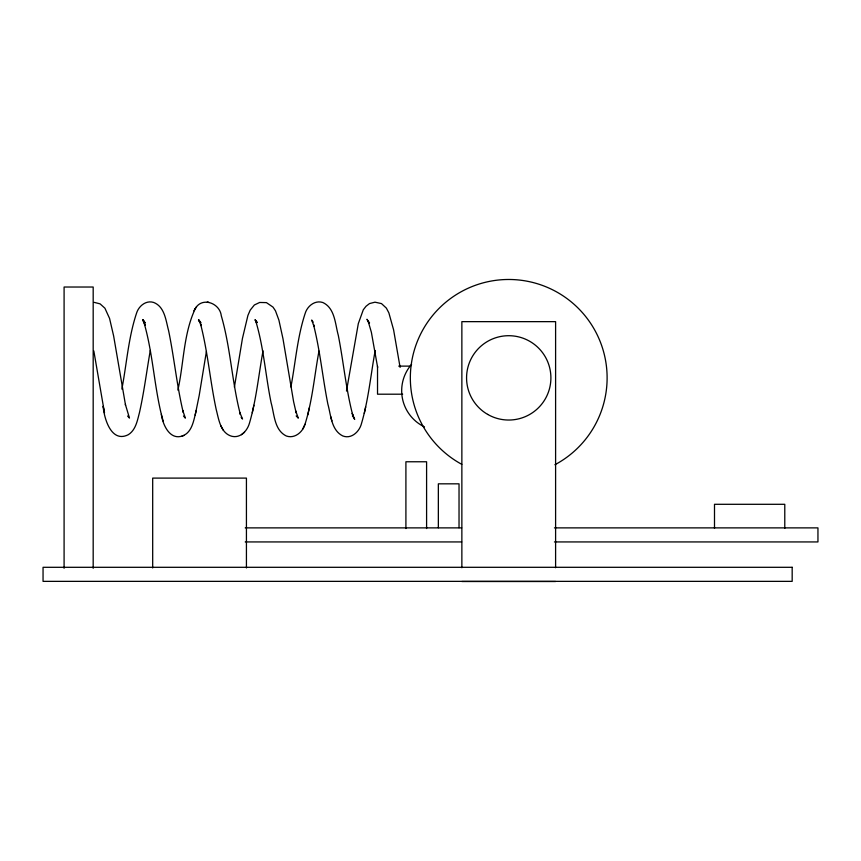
<?xml version="1.0" encoding="UTF-8"?>
<svg xmlns="http://www.w3.org/2000/svg" width="861" height="861" viewBox="0 0 861 861"><rect width="100%" height="100%" fill="white"/><g stroke="black" fill="none" stroke-linecap="round" stroke-linejoin="round"><path stroke-width="1.29" d="M234.396 387.192L242.436 338.47L247.914 315.449L250.185 310.164L254.372 304.977L259.656 302.469L266.426 302.62L273.023 307.119L275.488 310.843L278.91 320.152L282.978 338.739L293.59 401.603L296.184 412.946L295.7 410.988L298.315 418.155L296.173 415.96M290.91 386.955C295.538 362.449 297.314 337.2 305.16 313.426C307.323 306.064 314.997 299.897 322.832 302.523C335.015 308.12 335.155 324.123 338.287 335.295C343.528 361.835 345.918 388.946 352.752 415.153L352.224 413.377L354.678 419.393L353.677 417.553M150.288 350.405C146.682 371.123 144.078 392.035 139.471 412.57C137.394 420.416 135.801 429.983 128.343 434.676C111.36 443.361 104.138 418.629 103.159 406.349L104.536 412.871M263.025 350.847C258.634 374.879 256.374 399.429 249.518 422.945C247.484 430.608 240.649 438.292 232.018 436.333C220.427 433.331 218.769 419.232 216.208 409.502C210.138 381.197 207.856 352.149 200.581 324.091L201.076 325.609L198.643 319.689L201.033 322.886M375.192 350.492C370.757 374.826 368.497 399.687 361.502 423.483C359.543 431.555 351.396 439.433 342.689 435.903C331.194 430.091 330.936 415.002 327.88 404.153C322.606 377.721 320.163 350.739 313.49 324.586L314.104 326.394L311.66 320.055L313.167 322.111M121.864 389.064C126.707 363.826 128.375 337.77 136.512 313.286C138.589 306.193 145.972 299.972 153.602 302.437C164.828 306.667 165.893 320.798 168.616 330.721C174.18 357.735 176.806 385.308 183.178 412.161L182.704 410.385L185.384 418.123L183.49 416.046M206.414 351.471L199.192 395.49L195.189 415.077M318.979 351.094C314.426 375.471 312.468 400.516 304.998 424.269C302.76 432.061 294.71 438.97 286.336 436C274.239 430.123 274.347 414.216 271.15 402.948C265.5 375.557 263.778 347.274 255.566 320.453L256.201 322.1L254.985 319.679L257.288 322.574L256.147 321.411M346.477 391.066L358.316 323.596L363.288 309.788L366.033 306.268L369.498 303.578L374.987 302.179L381.498 303.599L386.374 308.13L388.871 312.877L393.595 329.838L400.107 367.399M177.883 390.108C183.899 363.159 183.382 333.896 195.286 308.658M252.295 412.71L253.877 405.262M364.289 413.398L365.677 406.93M307.775 414.927L309.411 407.597M196.254 410.471C193.779 419.458 192.498 432.663 182.069 436.043L184.082 435.418M302.738 429.101L304.998 424.269M195.06 309.002C201.582 296.378 219.878 302.889 221.277 315.739C230.64 347.984 231.9 381.972 240.37 414.432L239.832 412.623L242.533 419.027L241.145 417.359M193.854 310.81L196.523 306.785M241.467 434.708L244.535 432.179M182.521 435.914C169.692 440.584 162.675 424.408 161.351 414.367C153.807 383.188 152.623 350.621 143.174 319.905L143.905 321.928L142.7 319.592L145.251 322.897L142.689 320.227L143.852 321.422M398.708 366.119L410.611 366.119M402.668 394.198L377.527 394.198L377.527 366.119M245.224 527.879L461.679 527.879M554.441 527.879L817.95 527.879L817.95 541.935L554.441 541.935M245.224 541.935L461.679 541.935M461.862 581.509L555.603 581.509M94.226 302.372L100.091 303.868L104.913 308.206L109.562 318.419L113.641 336.005L125.566 405.402M207.286 301.996L208.857 302.319M127.568 416.024L129.473 418.059L125.351 404.347M368.422 321.702L369.552 322.843M200.182 321.992L198.482 320.184L199.644 321.411M352.407 416.003L353.548 417.305M368.067 321.131L366.98 319.237L369.229 323.262L368.196 321.379L371.371 332.26L377.645 367.475M223.203 430.166L220.836 425.732M144.433 323.413L145.122 325.307L143.174 319.905M330.57 416.218L331.926 420.868M161.351 414.367L163.17 421.104M104.321 411.827L93.817 350.911M784.78 528.396L784.78 504.298L714.501 504.298L714.501 528.396M555.603 567.733L555.603 321.648L461.862 321.648L461.862 567.733M459.031 527.771L459.031 483.828L438.346 483.828L438.346 527.771M426.593 528.546L426.593 461.765L405.908 461.765L405.908 528.546M246.429 567.948L246.429 478.103L152.688 478.103L152.688 567.948M93.182 568.292L93.182 287.025L64.091 287.025L64.091 568.292M424.484 426.905A40.08 40.08 0 0 1 411.58 364.364M461.797 464.348A98.391 98.391 0 0 1 432.986 315.072A98.391 98.391 0 0 1 585.006 315.718A98.391 98.391 0 0 1 554.914 464.736M792.174 567.302L43.05 567.302L43.05 581.358L792.174 581.358L792.174 567.302M487.649 414.389A42.167 42.167 0 0 0 550.9 377.871A42.167 42.167 0 0 0 487.649 341.354A42.167 42.167 0 0 0 487.649 414.389"/></g></svg>
